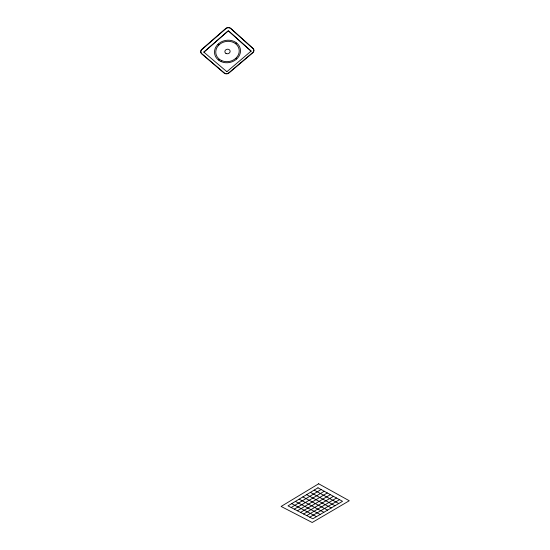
<?xml version="1.0" encoding="UTF-8"?>
<svg xmlns="http://www.w3.org/2000/svg" width="550" height="550" viewBox="0 0 550 550"><rect width="100%" height="100%" fill="white"/><g stroke="black" fill="none" stroke-linecap="round" stroke-linejoin="round"><path stroke-width="0.82" d="M250.917 51.294L250.876 50.916M203.961 51.927L203.961 52.312M250.862 51.377L250.903 50.958M227.934 31.034L203.913 52.181L226.875 71.713M250.848 51.336L226.964 71.631M204.098 51.824L228.264 30.903M228.931 72.724L252.704 52.566A3.458 2.956 -13.9 0 0 253.777 50.827M291.156 507.526L321.111 489.534M294.305 509.163L324.218 491.246M297.433 510.785L327.312 492.951M300.548 512.408L330.385 494.643M303.641 514.016L333.444 496.327M306.721 515.611L336.483 498.004M309.781 517.206L339.508 499.668M291.692 503.649L316.491 516.636M295.405 501.414L320.169 514.47M299.131 499.166L323.854 512.298M302.871 496.911L327.559 510.118M306.632 494.649L331.279 507.932M310.399 492.381L335.012 505.739M314.181 490.105L338.752 503.532M228.559 30.972L250.793 50.861M228.663 31.02L250.883 50.958M228.587 72.985A3.417 2.888 -10.5 0 1 225.211 73.439M224.819 73.281A3.417 2.888 -10.5 0 1 224.132 72.841L201.706 53.632A3.479 2.998 -8 0 1 201.788 49.376L225.768 28.456A3.527 3.073 -11.7 0 1 230.732 28.366L252.952 48.338A3.458 2.956 -13.9 0 1 253.832 50.435M218.577 59.654C219.154 60.961 219.718 58.609 218.577 59.654M235.737 43.306C236.301 44.653 236.899 42.247 235.737 43.306M235.916 58.472C236.466 59.785 237.077 57.427 235.916 58.472M218.199 44.412C218.577 45.815 219.484 43.477 218.199 44.412M225.816 28.703L201.829 49.631A3.479 2.998 -8 0 0 201.747 53.886L224.18 73.095A3.417 2.888 -10.5 0 0 228.979 72.978L252.759 52.814A3.458 2.956 -13.8 0 0 253.014 48.593L230.787 28.614A3.527 3.073 -11.7 0 0 225.816 28.703M318.656 483.773L281.119 506.454L312.207 522.5L349.271 500.754L318.656 483.773M317.982 487.816L287.994 505.876L312.826 518.788L342.512 501.318L317.982 487.816M225.974 53.426A2.654 2.276 -11 0 0 230.127 51.562A2.654 2.276 -11 0 0 226.401 49.459A2.654 2.276 -11 0 0 225.974 53.426M221.121 61.621A13.069 11.213 -11 0 0 240.501 50.703A13.069 11.213 -11 0 0 220.866 42.116A13.069 11.213 -11 0 0 221.121 61.621M221.753 60.658A11.804 10.127 -11 0 0 239.243 50.786A11.804 10.127 -11 0 0 221.506 43.044A11.804 10.127 -11 0 0 221.753 60.658"/></g></svg>
